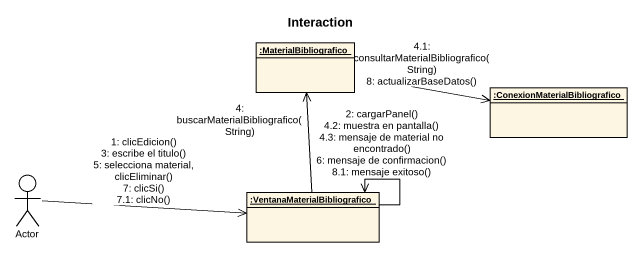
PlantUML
@startuml
title Interaction
allowmixing
hide circle
hide empty members
object ":MaterialBibliografico" as MaterialBibliografico
object ":ConexionMaterialBibliografico" as ConexionMaterialBibliografic
actor "Actor" as Actor_
object ":VentanaMaterialBibliografico" as VentanaMaterialBibliografico
Actor_ -right-> VentanaMaterialBibliografico : 1: clicEdicion()\n3: escribe el titulo()\n5: selecciona material, clicEliminar()\n7: clicSi()\n7.1: clicNo()
VentanaMaterialBibliografico --> VentanaMaterialBibliografico : 2: cargarPanel()\n4.2: muestra en pantalla()\n4.3: mensaje de material no encontrado()\n6: mensaje de confirmacion()\n8.1: mensaje exitoso()
VentanaMaterialBibliografico -up-> MaterialBibliografico : 4: buscarMaterialBibliografico(String)
MaterialBibliografico -right-> ConexionMaterialBibliografic : 4.1: consultarMaterialBibliografico(String)\n8: actualizarBaseDatos()
@enduml
